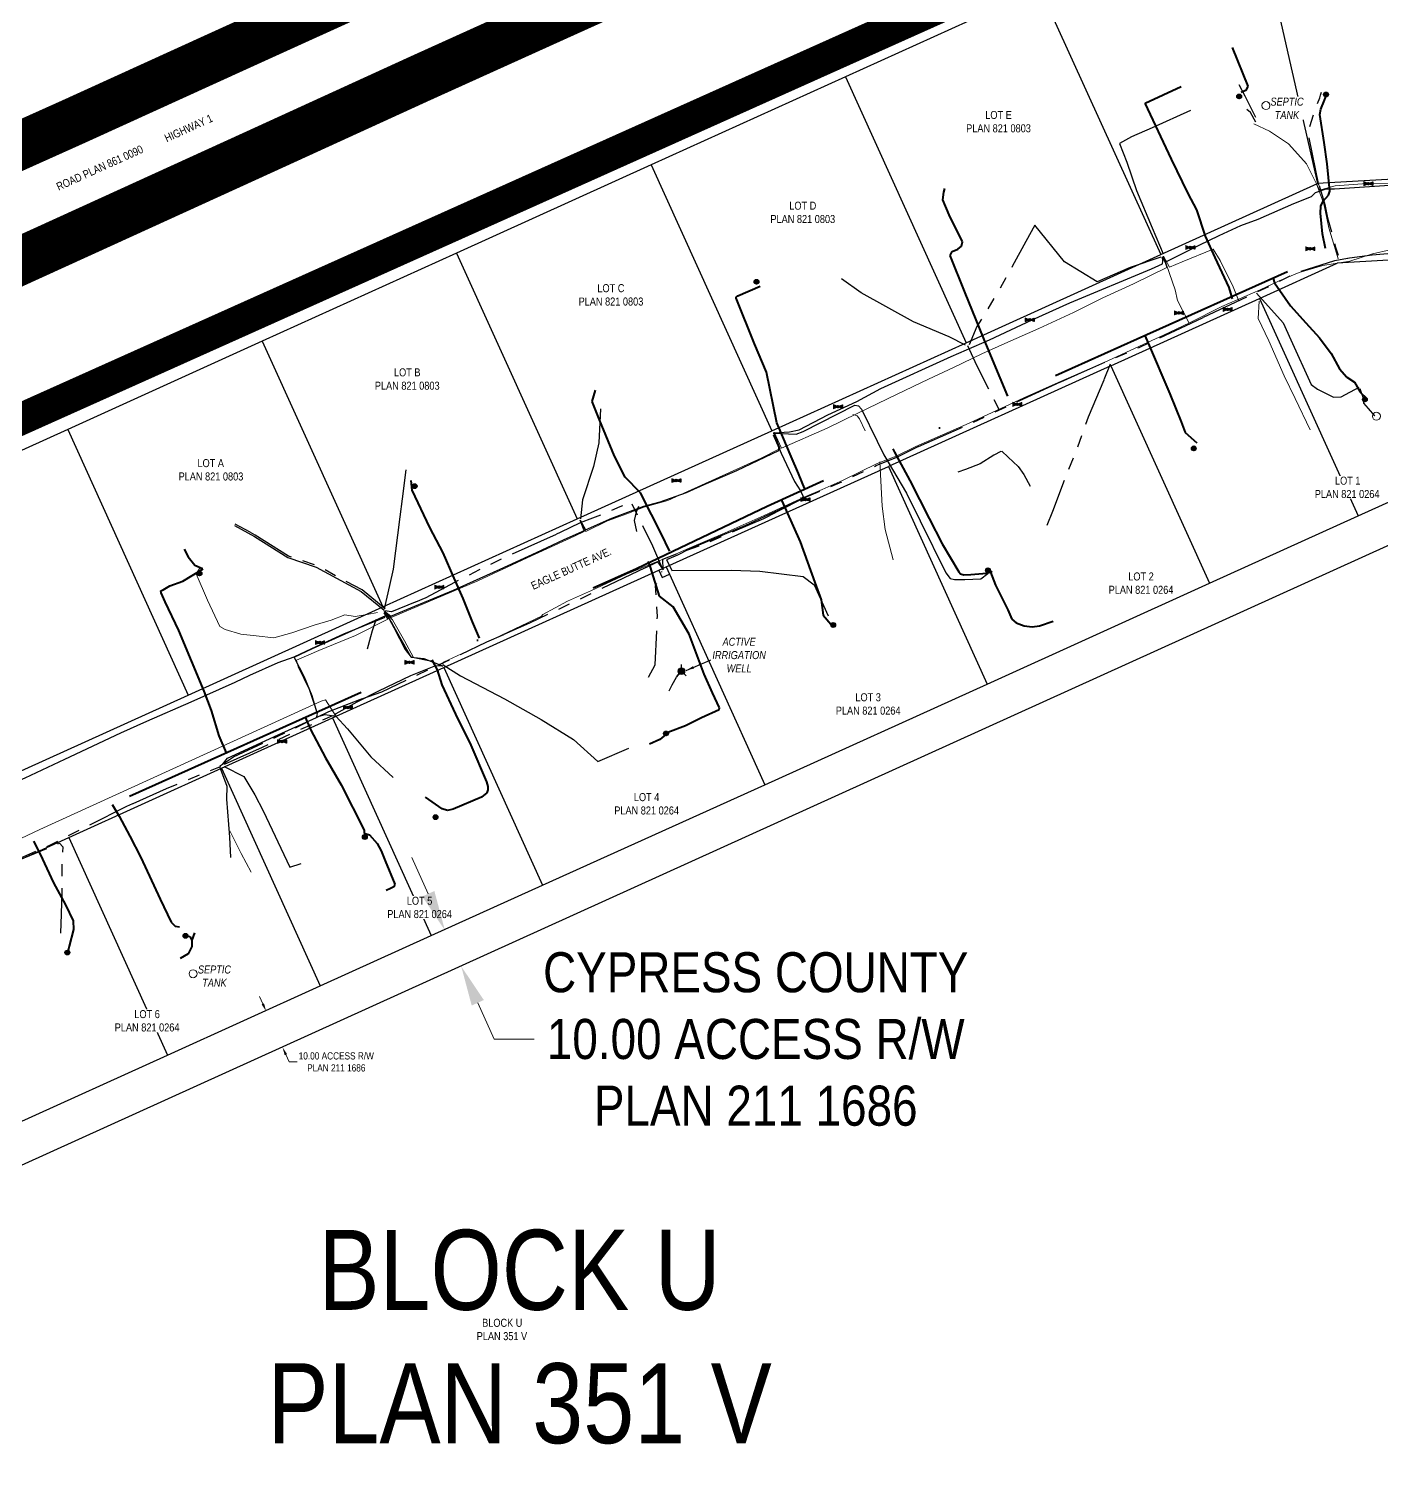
# Model space of a CAD drawing. Extents: x 312545 to 320442, y 5540407 to 5546054.
# Drawn here: x 316862 to 317199.9, y 5542170.4 to 5542530.6 of the extents above; entities that cross this region are included whole.
import ezdxf

# ---------------------------------------------------------------- set-up
doc = ezdxf.new("R2010")
doc.units = 0
doc.header["$LTSCALE"] = 5
doc.header["$PDSIZE"] = 0.5
doc.linetypes.add('DASHDOT', pattern=[25.4, 12.7, -6.35, 0, -6.35])
doc.linetypes.add('POWERLINE5', pattern=[7.8, 2.4, -0.6, 0.6, -0.6, 0.6, -0.6, 2.4])
doc.layers.get('Defpoints').update_dxf_attribs({"color": 9})
doc.layers.add('AS-FIBRE-OPTIC', color=7, linetype='foc-FIBREOP', lineweight=9, true_color=0xff9c38)
for name, color, linetype, lineweight in [('AS-GENERAL', 48, 'Continuous', 18), ('AS-RECON EXISTING', 151, 'DASHDOT', 40), ('F-RW-T', 190, 'Continuous', 9), ('F-WS-T-1000', 190, 'Continuous', 9), ('T-TEXT-1000', 48, 'Continuous', 18)]:
    doc.layers.add(name, color=color, linetype=linetype, lineweight=lineweight)
for name, color, linetype in [('AS-POWER-EXISTING', 72, 'POWERLINE5'), ('AS-ROADS', 254, 'Continuous'), ('AS-SYMBOL-1000', 7, 'Continuous'), ('AS-TELEPHONE', 224, 'foc-TEL'), ('C-SYMBOL', 7, 'Continuous'), ('F-RW', 190, 'Continuous'), ('L-ROAD-T-1000', 7, 'Continuous'), ('L-TITLEDB', 4, 'Continuous'), ('L-TITLEDB-T-1000', 4, 'Continuous'), ('T-WATER-T-1000', 170, 'Continuous')]:
    doc.layers.add(name, color=color, linetype=linetype)
doc.styles.add('1.8', font='ARIALN.TTF', dxfattribs={"height": 1.8})
doc.styles.add('175L', font='ARIALN.TTF', dxfattribs={"height": 10})
doc.styles.add('80CG', font='ARIALN.TTF', dxfattribs={"height": 10})
doc.styles.add('80L', font='ARIALN.TTF', dxfattribs={"height": 10})
doc.styles.add('foc-LtypeFont', font='ARIALN.TTF', dxfattribs={"height": 7.35})
doc.linetypes.add('foc-FIBREOP', pattern='A,10,-1,["FO",foc-LtypeFont,S=0.2,R=0,X=-0.5,Y=-0.75],-2.75', length=13.75)
doc.linetypes.add('foc-TEL', pattern='A,2,-1,["T",foc-LtypeFont,S=0.2,R=0,X=-0.425,Y=-0.75],-1.24,8', length=12.24)
doc.dimstyles.new('Compass 1 000', dxfattribs={"dimtxt": 1.8, "dimasz": 2, "dimexe": 0.2, "dimexo": 0.0625, "dimgap": 0.5, "dimtad": 0, "dimtih": 1, "dimtoh": 1, "dimzin": 0, "dimdsep": 46, "dimtxsty": '1.8', "dimcen": 0.1, "dimse1": 1, "dimse2": 1, "dimclrd": 256, "dimclrt": 256, "dimaunit": 1, "dimadec": 4, "dimazin": 0, "dimtfac": 0.06, "dimtofl": 0, "dimtmove": 0, "dimatfit": 0, "dimfxl": 0.2, "dimtolj": 1, "dimtzin": 0, "dimlwd": -1, "dimarcsym": 0})
doc.dimstyles.new('Compass 5 000', dxfattribs={"dimscale": 5, "dimtxt": 9, "dimasz": 2, "dimexe": 0.2, "dimexo": 0.0625, "dimgap": 0.5, "dimtad": 0, "dimtih": 1, "dimtoh": 1, "dimzin": 0, "dimdsep": 46, "dimtxsty": '80CG', "dimcen": 0.1, "dimse1": 1, "dimse2": 1, "dimclrd": 256, "dimclrt": 256, "dimaunit": 1, "dimadec": 4, "dimazin": 0, "dimtfac": 0.06, "dimtofl": 0, "dimtmove": 0, "dimatfit": 1, "dimfxl": 0.2, "dimtolj": 1, "dimtzin": 0, "dimlwd": -1, "dimarcsym": 0})

# ---------------------------------------------------------------- blocks, each defined once
blk = doc.blocks.new('*D430')
at = {"layer": 'Defpoints', "color": 0, "transparency": 16777216}
for p in [(316923.61, 5542286.2), (316925.38, 5542276.09), (316927.72, 5542277.15)]:
    blk.add_point(p, dxfattribs=at)
at = {"layer": 'F-WS-T-1000', "transparency": 16777216}
for p, q in [((316920.45, 5542286.96), (316919.62, 5542288.79)), ((316926.21, 5542274.27), (316927.04, 5542272.45)), ((316927.04, 5542272.45), (316929.04, 5542272.45))]:
    blk.add_line(p, q, dxfattribs=at)
for points in [[(316920.75, 5542287.1), (316920.15, 5542286.83), (316921.28, 5542285.14)], [(316926.51, 5542274.41), (316925.91, 5542274.13), (316925.38, 5542276.09)]]:
    blk.add_solid(points, dxfattribs=at)
at = {"layer": 'F-WS-T-1000', "transparency": 16777216, "insert": (316938.81, 5542272.45), "char_height": 1.8, "attachment_point": 5, "style": '1.8'}
blk.add_mtext('\\A1;10.00 ACCESS R/W\\PPLAN 211 1686', dxfattribs=at)
blk = doc.blocks.new('RISER')
h = blk.add_hatch(color=255)
h.dxf.hatch_style = 1
edge = h.paths.add_edge_path()
edge.add_arc((0, 0), 0.7, 0, 360)
blk.add_hatch(color=13).paths.add_polyline_path([(0.58, -0.15), (-0.58, -0.15, 0.774597)])
at = {"color": 13}
blk.add_line((-0.58, -0.15), (0.58, -0.15), dxfattribs=at)
blk.add_circle((0, 0), 0.6, dxfattribs=at)
blk = doc.blocks.new('VALVE')
h = blk.add_hatch(color=255)
h.dxf.hatch_style = 1
edge = h.paths.add_edge_path()
edge.add_line((-0.33, 0.24), (-1.2, 0.59))
edge.add_line((-1.2, 0.59), (-1.2, -0.59))
edge.add_line((-1.2, -0.59), (-0.33, -0.24))
edge.add_arc((0, 0), 0.411, 215.8775, 324.1225)
edge.add_line((0.33, -0.24), (1.2, -0.59))
edge.add_line((1.2, -0.59), (1.2, 0.59))
edge.add_line((1.2, 0.59), (0.33, 0.24))
edge.add_arc((0, 0), 0.411, 35.8775, 144.1225)
at = {"color": 48}
for p, q in [((-1.1, 0.44), (-1.1, -0.44)), ((-0.29, 0.12), (-1.1, 0.44)), ((0.29, 0.12), (1.1, 0.44)), ((1.1, 0.44), (1.1, -0.44)), ((-1.1, -0.44), (-0.29, -0.12)), ((1.1, -0.44), (0.29, -0.12))]:
    blk.add_line(p, q, dxfattribs=at)
for radius in [0.311, 0.11]:
    blk.add_circle((0, 0), radius, dxfattribs=at)
blk = doc.blocks.new('WAT')
h = blk.add_hatch(color=255)
h.dxf.hatch_style = 1
edge = h.paths.add_edge_path()
edge.add_arc((0, 0), 0.9, 0, 360)
at = {"color": 170}
for p, q in [((0, 0.82), (0, 1.63)), ((-0.58, -0.58), (-1.15, -1.15)), ((0.58, -0.58), (1.15, -1.15))]:
    blk.add_line(p, q, dxfattribs=at)
blk.add_circle((0, 0), 0.8, dxfattribs=at)
blk = doc.blocks.new('*D1705')
at = {"layer": 'Defpoints', "color": 0, "transparency": 16777216}
for p in [(317278.35, 5542134.93), (317278.77, 5542127.69), (317281.76, 5542127.86)]:
    blk.add_point(p, dxfattribs=at)
at = {"layer": 'F-RW-T', "transparency": 16777216}
for p, q in [((317268.37, 5542134.35), (317239.81, 5542132.69)), ((317291.32, 5542135.69), (317301.31, 5542136.27))]:
    blk.add_line(p, q, dxfattribs=at)
for points in [[(317268.27, 5542136.01), (317268.47, 5542132.69), (317278.35, 5542134.93)], [(317291.23, 5542137.35), (317291.42, 5542134.02), (317281.34, 5542135.1)]]:
    blk.add_solid(points, dxfattribs=at)
at = {"layer": 'F-RW-T', "transparency": 16777216, "insert": (317188.58, 5542132.69), "char_height": 10, "attachment_point": 5, "style": '80CG'}
blk.add_mtext('\\A1;3.00 ACCESS R/W\\PPLAN 001 1894', dxfattribs=at)
blk = doc.blocks.new('*D1828')
at = {"layer": 'Defpoints', "color": 0, "transparency": 16777216}
for p in [(316967.36, 5542306.01), (316970.03, 5542296.34), (316971.46, 5542296.98)]:
    blk.add_point(p, dxfattribs=at)
at = {"layer": 'F-RW-T', "transparency": 16777216}
for p, q in [((316961.8, 5542314.48), (316957.67, 5542323.58)), ((316974.16, 5542287.23), (316978.29, 5542278.12)), ((316978.29, 5542278.12), (316988.29, 5542278.12))]:
    blk.add_line(p, q, dxfattribs=at)
for points in [[(316963.32, 5542315.16), (316960.29, 5542313.79), (316965.94, 5542305.37)], [(316975.68, 5542287.92), (316972.64, 5542286.54), (316970.03, 5542296.34)]]:
    blk.add_solid(points, dxfattribs=at)
at = {"layer": 'F-RW-T', "transparency": 16777216, "insert": (317043.61, 5542278.12), "char_height": 10, "attachment_point": 5, "style": '80CG'}
blk.add_mtext('\\A1;CYPRESS COUNTY\\P10.00 ACCESS R/W\\PPLAN 211 1686', dxfattribs=at)

msp = doc.modelspace()

# ---------------------------------------------------------------- linework, layer by layer
at = {"layer": 'AS-FIBRE-OPTIC', "flags": 128}
for points in [[(317183.759, 5542491.871), (317181.249, 5542496.884), (317178.336, 5542500.11), (317176.703, 5542501.933), (317171.993, 5542505.022), (317168.081, 5542506.876)], [(317189.11, 5542473.143), (317188.497, 5542475.377), (317186.843, 5542480.93), (317185.574, 5542486.866), (317183.742, 5542491.927), (317184.441, 5542490.324), (317188.37, 5542491.42), (317195.201, 5542491.939), (317197.068, 5542492.02), (317209.222, 5542492.088), (317225.404, 5542493.021), (317228.924, 5542493.503), (317229.113, 5542494.103)], [(316965.511, 5542371.53), (316965.405, 5542372.111), (316965.722, 5542372.472), (316976.594, 5542377.424), (316990.074, 5542383.866), (316990.426, 5542384.235), (316996.613, 5542387.597), (317002.611, 5542390.277), (317011.315, 5542394.323), (317018.408, 5542397.299), (317022.236, 5542398.783), (317026.937, 5542400.839), (317035.994, 5542404.659), (317045.701, 5542409.026), (317055.716, 5542413.571), (317060.251, 5542415.54), (317065.447, 5542417.87), (317073.938, 5542422.004), (317078.661, 5542423.81), (317083.595, 5542426.242), (317096.961, 5542432.122), (317110.574, 5542438.423), (317118.408, 5542441.899), (317131.593, 5542447.644), (317139.512, 5542451.306), (317145.479, 5542454.055), (317151.958, 5542457.186), (317160.111, 5542461.275), (317169.659, 5542465.446), (317174.356, 5542467.664), (317179.358, 5542469.727), (317185.276, 5542471.454), (317192.059, 5542472.543), (317197.712, 5542474.384), (317202.101, 5542475.367), (317210.547, 5542475.362), (317221.538, 5542475.909), (317229.289, 5542476.216)], [(317048.253, 5542429.802), (317050.081, 5542425.82), (317061.499, 5542430.853), (317069.085, 5542434.61), (317078.925, 5542439.335), (317086.785, 5542443.048), (317092.987, 5542446.018), (317100.096, 5542449.381), (317105.871, 5542451.956), (317114.364, 5542455.759), (317123.046, 5542459.773), (317130.303, 5542463.4), (317138.007, 5542466.88), (317146.346, 5542471.003), (317145.392, 5542473.713)], [(317164.251, 5542462.827), (317162.913, 5542466.15), (317159.667, 5542472.746), (317157.896, 5542475.559), (317150.132, 5542472.368), (317146.954, 5542471.062), (317145.47, 5542473.824), (317148.402, 5542465.444), (317149.005, 5542462.778), (317151.916, 5542457.112)], [(317182.133, 5542430.426), (317178.37, 5542438.275), (317175.652, 5542443.942), (317171.817, 5542452.701), (317169.145, 5542458.261), (317169.379, 5542462.612)], [(317070.986, 5542430.164), (317069.498, 5542433.151), (317068.93, 5542433.949), (317067.908, 5542434.278)], [(316958.11, 5542373.538), (316955.879, 5542377.722), (316952.818, 5542382.927), (316950.882, 5542385.05), (316952.554, 5542383.5), (316974.204, 5542392.71), (316986.492, 5542398.397), (316998.307, 5542403.836), (317000.738, 5542404.986), (316999.653, 5542407.857), (317001.16, 5542404.993), (317006.547, 5542407.675), (317011.386, 5542409.468), (317015.672, 5542411.119), (317021.627, 5542412.769), (317026.585, 5542414.976), (317044.96, 5542423.356), (317049.726, 5542425.76), (317048.094, 5542429.754)], [(317077.916, 5542397.913), (317075.977, 5542405.529), (317075.174, 5542411.382), (317074.637, 5542422.431)], [(316904.816, 5542396.056), (316903.802, 5542394.406), (316906.596, 5542387.865), (316909.731, 5542381.29), (316911.033, 5542380.542), (316914.982, 5542379.337), (316918.797, 5542378.898), (316923.177, 5542378.408), (316927.7, 5542379.694), (316933.302, 5542381.584), (316937.53, 5542382.815), (316940.967, 5542384.178), (316943.566, 5542383.755), (316946.559, 5542384.24), (316949.127, 5542384.744)], [(316933.255, 5542361.816), (316932.038, 5542365.501), (316929.248, 5542371.202), (316928.904, 5542372.846), (316934.435, 5542375.279), (316943.647, 5542379.034), (316951.726, 5542383.137), (316950.697, 5542384.678)], [(316828.423, 5542313.348), (316864.696, 5542330.564), (316935.046, 5542362.624), (316936.093, 5542362.928), (316938.58, 5542359.039)], [(316917.555, 5542319.891), (316915.029, 5542324.517), (316912.248, 5542330.189)]]:
    msp.add_lwpolyline(points, dxfattribs=at)
at = {"layer": 'AS-GENERAL'}
msp.add_circle((317198.686, 5542433.834), 1, dxfattribs=at)
at = {"layer": 'AS-POWER-EXISTING', "flags": 128}
for points in [[(317164.29, 5542516.72), (317165.807, 5542513.931), (317168.454, 5542508.525)], [(317184.319, 5542491.607), (317181.615, 5542504.916), (317183.035, 5542509.369), (317184.52, 5542513.401), (317184.76, 5542514.063), (317185.527, 5542517.01)], [(317184.386, 5542491.456), (317185.788, 5542486.768), (317186.511, 5542483.382), (317188.48, 5542476.078), (317189.449, 5542473.122)], [(317113.314, 5542481.569), (317111.123, 5542477.49), (317107.698, 5542471.201), (317104.081, 5542464.741), (317098.882, 5542456.238), (317096.96, 5542451.703)], [(316909.91, 5542346.535), (316913.092, 5542348.706), (316924.346, 5542353.932), (316936.959, 5542359.999), (316944.724, 5542363.054), (316950.182, 5542364.934), (316957.677, 5542368.548), (316965.983, 5542372.451), (316976.445, 5542377.404), (316987.149, 5542382.175), (317019.041, 5542397.415), (317020.453, 5542395.439), (317020.371, 5542398.099), (317024.151, 5542399.518), (317030.31, 5542401.697), (317045.619, 5542408.277), (317055.886, 5542413.523), (317065.528, 5542417.633), (317073.706, 5542421.489), (317078.892, 5542423.625), (317083.722, 5542426.02), (317097.074, 5542431.93), (317110.491, 5542438.178), (317124.065, 5542444.361), (317139.414, 5542451.027), (317152.369, 5542457.101), (317166.71, 5542463.83), (317174.143, 5542467.376), (317179.397, 5542469.96), (317188.302, 5542472.707), (317192.004, 5542473.43), (317197.618, 5542474.172), (317207.821, 5542475.063), (317223.567, 5542475.215)], [(317096.517, 5542451.502), (317098.848, 5542446.435), (317104.345, 5542435.593)], [(317116.458, 5542406.608), (317117.824, 5542410.12), (317121.632, 5542420.049), (317123.877, 5542425.644), (317126.786, 5542433.683), (317132.273, 5542446.886)], [(317198.257, 5542433.962), (317198.292, 5542433.92), (317196.742, 5542435.715), (317195.561, 5542437.105), (317195.345, 5542438.53), (317194.603, 5542440.678)], [(317104.839, 5542425.009), (317103.069, 5542424.126), (317099.662, 5542421.885), (317096.022, 5542420.548), (317091.961, 5542418.978)], [(317105.113, 5542425.036), (317105.121, 5542425.057), (317106.658, 5542423.583), (317109.202, 5542421.284), (317110.601, 5542419.244), (317112.173, 5542416.312)], [(317020.376, 5542395.503), (317017.897, 5542401.363), (317012.469, 5542412.395), (317009.671, 5542411.169), (317002.84, 5542408.312), (316999.78, 5542407.154), (316994.705, 5542404.74), (316981.793, 5542398.95), (316974.506, 5542395.436), (316968.381, 5542392.299), (316961.15, 5542388.433), (316952.586, 5542384.905), (316950.943, 5542385.149)], [(316951.049, 5542385.656), (316945.257, 5542390.393), (316933.964, 5542396.508), (316926.906, 5542398.865), (316918.573, 5542404.111), (316913.555, 5542406.861)], [(317016.842, 5542368.648), (317018.474, 5542371.666), (317019.036, 5542383.751), (317018.56, 5542391.403), (317020.188, 5542395.036)], [(317021.944, 5542365.165), (317022.693, 5542366.689), (317023.83, 5542368.617), (317024.896, 5542369.88)], [(316910.84, 5542346.887), (316920.41, 5542351.137), (316928.571, 5542355.014), (316937.969, 5542359.051), (316938.843, 5542358.795)], [(316816.848, 5542304.959), (316821.872, 5542307.046), (316827.358, 5542310.022), (316831.855, 5542311.969), (316834.176, 5542313.017), (316843.354, 5542316.647), (316849.029, 5542318.939), (316859.234, 5542323.109), (316867.265, 5542326.654), (316874.092, 5542330.136), (316886.464, 5542336.361), (316896.413, 5542340.777), (316906.151, 5542344.827), (316909.893, 5542346.318), (316909.856, 5542347.679)], [(316819.586, 5542305.586), (316827.405, 5542309.725), (316843.428, 5542316.529), (316849.411, 5542318.974), (316859.414, 5542322.842), (316869.65, 5542327.113), (316870.51, 5542326.233), (316870.252, 5542321.678), (316870.193, 5542315.167), (316870.073, 5542309.367), (316869.879, 5542304.668)]]:
    msp.add_lwpolyline(points, dxfattribs=at)
at = {"layer": 'AS-RECON EXISTING', "color": 240, "flags": 128}
for points in [[(317164.933, 5542514.784), (317166.253, 5542515.37), (317166.69, 5542516.318), (317162.764, 5542525.984)], [(316900.777, 5542400.636), (316901.812, 5542398.705), (316903.482, 5542396.621), (316905.408, 5542395.787)], [(317021.126, 5542354.242), (317019.663, 5542353.019), (317017.085, 5542351.833)], [(316946.056, 5542329.511), (316947.077, 5542329.167), (316948.987, 5542327.026), (316950.022, 5542325.231), (316951.008, 5542322.729), (316953.463, 5542316.87), (316953.146, 5542316.172), (316952.376, 5542315.764), (316951.265, 5542315.322)], [(316903.344, 5542304.73), (316902.711, 5542302.882), (316902.693, 5542301.275), (316901.771, 5542299.474), (316899.826, 5542298.291)], [(316901.165, 5542303.971), (316902.202, 5542303.76), (316902.724, 5542302.91)]]:
    msp.add_lwpolyline(points, dxfattribs=at)
at = {"layer": 'AS-RECON EXISTING', "flags": 128}
for points in [[(317162.74, 5542463.166), (317161.869, 5542466.004), (317158.417, 5542473.464), (317156.01, 5542478.825), (317153.828, 5542485.375), (317151.699, 5542489.519), (317147.489, 5542498.08), (317140.956, 5542512.099), (317154.708, 5542518.386), (317158.906, 5542520.069), (317160.609, 5542520.596), (317161.233, 5542520.241), (317166.065, 5542516.776)], [(317185.937, 5542475.741), (317185.203, 5542479.39), (317184.701, 5542484.555), (317184.812, 5542486.35), (317185.405, 5542487.539), (317186.715, 5542489.09), (317187.055, 5542490.099), (317186.407, 5542496.937), (317185.67, 5542502.243), (317184.531, 5542509.192), (317184.789, 5542510.521), (317185.701, 5542512.779), (317186.462, 5542514.771)], [(317106.563, 5542438.819), (317102.764, 5542448.021), (317100.542, 5542453.445), (317095.899, 5542464.679), (317092.153, 5542473.987), (317092.65, 5542474.951), (317094.103, 5542475.536), (317095.031, 5542476.357), (317095.233, 5542477.405), (317091.934, 5542484.139), (317090.374, 5542487.866), (317090.619, 5542489.799), (317090.882, 5542490.745)], [(317055.997, 5542415.412), (317054.307, 5542419.502), (317052.502, 5542423.736), (317049.486, 5542430.85), (317048.869, 5542432.2), (317046.277, 5542444.811), (317043.272, 5542451.926), (317038.718, 5542463.357), (317038.72, 5542463.542), (317039.111, 5542463.891), (317044.737, 5542466.3)], [(317172.868, 5542468.214), (317173.261, 5542467.197), (317177.219, 5542461.386), (317181.065, 5542457.145), (317184.44, 5542453.425), (317187.417, 5542449.496), (317189.485, 5542445.653), (317191.301, 5542443.597), (317193.206, 5542442.321), (317194.599, 5542439.838), (317196.207, 5542438.346)], [(317140.837, 5542453.992), (317141.695, 5542452.051), (317147.11, 5542439.385), (317149.946, 5542432.401), (317150.893, 5542429.794), (317153.819, 5542427.159)], [(317022.126, 5542400.128), (317021.767, 5542400.826), (317020.326, 5542403.875), (317014.829, 5542414.689), (317010.995, 5542418.62), (317008.345, 5542423.836), (317008.36, 5542423.844), (317004.575, 5542432.909), (317002.714, 5542437.53), (317003.547, 5542440.31)], [(317077.856, 5542425.706), (317078.308, 5542424.831), (317082.085, 5542417.77), (317086.923, 5542408.227), (317090.207, 5542401.892), (317094.357, 5542394.918), (317094.752, 5542394.424), (317095.597, 5542394.214), (317097.326, 5542394.276), (317100.314, 5542394.499), (317101.428, 5542394.595), (317102.66, 5542395.064)], [(316974.614, 5542378.337), (316972.864, 5542382.471), (316970.516, 5542388.284), (316968.287, 5542393.345), (316965.502, 5542399.645), (316962.171, 5542406.053), (316957.744, 5542415.359), (316957.535, 5542417.757)], [(317050.064, 5542412.805), (317051.251, 5542410.223), (317054.673, 5542402.459), (317058.392, 5542392.244), (317059.941, 5542387.952), (317060.43, 5542384.064), (317062.404, 5542381.827)], [(317021.623, 5542354.881), (317026.039, 5542356.542), (317030.052, 5542358.501), (317034.441, 5542360.55), (317034.554, 5542360.926), (317032.837, 5542364.665), (317030.749, 5542369.328), (317026.985, 5542379.336), (317022.95, 5542386.175), (317019.538, 5542388.859), (317017.335, 5542396.116), (317016.749, 5542397.49)], [(316911.371, 5542349.667), (316911.405, 5542349.684), (316909.583, 5542353.955), (316907.599, 5542360.292), (316905.785, 5542365.142), (316899.432, 5542380.285), (316896.015, 5542387.469), (316895.051, 5542389.7), (316894.991, 5542390.201), (316895.535, 5542390.467), (316897.253, 5542391.413), (316900.449, 5542392.626), (316905.551, 5542395.676)], [(317102.299, 5542394.843), (317103.521, 5542391.601), (317106.586, 5542385.434), (317107.636, 5542383.082), (317108.709, 5542382.164), (317110.655, 5542381.468), (317112.642, 5542381.22), (317114.499, 5542381.427), (317117.892, 5542382.621)], [(316962.652, 5542372.972), (316964.006, 5542370.482), (316965.186, 5542366.714), (316968.587, 5542359.398), (316972.436, 5542351.578), (316976.353, 5542342.489), (316976.68, 5542341.243), (316976.705, 5542340.466), (316976.433, 5542339.716), (316975.094, 5542338.63), (316968.015, 5542335.592), (316966.561, 5542335.319), (316965.286, 5542335.675), (316961.127, 5542338.631)], [(316931.057, 5542358.641), (316932.376, 5542355.562), (316936.143, 5542348.444), (316940.034, 5542341.692), (316945.762, 5542330.374), (316945.848, 5542328.821)], [(316882.838, 5542336.826), (316884.529, 5542333.831), (316887.226, 5542328.869), (316889.986, 5542323.516), (316894.809, 5542313.136), (316897.54, 5542307.364), (316898.576, 5542306.414), (316899.653, 5542306.245)], [(316863.174, 5542327.619), (316864.811, 5542324.389), (316868.188, 5542317.208), (316871.126, 5542311.712), (316873.047, 5542307.744), (316873.114, 5542305.512), (316872.038, 5542301.373), (316871.794, 5542300.328)]]:
    msp.add_lwpolyline(points, dxfattribs=at)
at = {"layer": 'AS-ROADS', "flags": 128}
for points, const_width in [([(317311.32, 5542705.787), (317141.27, 5542629.434), (317104.732, 5542612.907), (317068.219, 5542596.117), (317030.288, 5542578.884), (316990.763, 5542560.931), (316952.448, 5542543.522), (316912.918, 5542525.556), (316873.591, 5542507.638), (316835.968, 5542490.734), (316797.849, 5542473.478), (316759.762, 5542456.164), (316720.971, 5542438.613), (316682.178, 5542421.204), (316645.402, 5542404.508), (316608.486, 5542387.875), (316572.458, 5542371.523)], 12), ([(316576.429, 5542344.137), (316614.203, 5542361.169), (316652.164, 5542378.182), (316689.369, 5542395.245), (316726.798, 5542412.153), (316765.101, 5542429.578), (316804.344, 5542447.396), (316843.587, 5542465.202), (316882.327, 5542482.866), (316921.305, 5542500.654), (316959.728, 5542518.232), (316997.38, 5542535.268), (317034.265, 5542551.886), (317073.091, 5542569.501), (317110.507, 5542586.476), (317147.669, 5542603.483), (317322.04, 5542681.911)], 12), ([(317337.576, 5542647.311), (316148.771, 5542114.093), (316087.4, 5542085.82), (316039.761, 5542064.832), (315995.766, 5542046.694), (315959.192, 5542034.446), (315930.943, 5542025.67), (315898.665, 5542017.314), (315866.191, 5542009.541), (315812.615, 5542000.768), (315788.9, 5541997.396)], 8)]:
    msp.add_lwpolyline(points, dxfattribs=dict(at, const_width=const_width))
at = {"layer": 'AS-TELEPHONE', "flags": 128}
for points in [[(316950.891, 5542385.111), (316952.432, 5542383.813), (316958.417, 5542386.323), (316968.085, 5542390.384), (316979.769, 5542395.605), (316988.794, 5542399.759), (316995.585, 5542402.922), (317000.998, 5542405.321), (316999.714, 5542407.873), (317001.074, 5542405.439), (317007.67, 5542408.34), (317015.616, 5542411.336), (317019.721, 5542412.389), (317026.292, 5542414.798), (317030.756, 5542416.758), (317038.878, 5542420.291), (317049.416, 5542425.228), (317049.358, 5542426.034), (317048.128, 5542429.689), (317052.032, 5542429.881), (317054.452, 5542430.426), (317061.646, 5542434.153), (317068.836, 5542437.507), (317074.873, 5542440.75), (317092.44, 5542448.731), (317102.01, 5542452.897), (317112.704, 5542457.945), (317122.075, 5542462.143), (317142.519, 5542470.62), (317145.273, 5542471.882), (317145.337, 5542472.544), (317145.277, 5542473.653), (317145.825, 5542472.379), (317146.372, 5542472.571), (317154.405, 5542476.544), (317159.417, 5542479.005), (317164.831, 5542481.508), (317169.111, 5542483.073), (317178.094, 5542486.985), (317182.448, 5542488.759), (317183.507, 5542489.7), (317186.16, 5542490.658), (317188.255, 5542490.628), (317204.422, 5542491.761), (317226.29, 5542493.318), (317229.115, 5542494.138), (317255.203, 5542500.909), (317287.3, 5542531.388)], [(317152.273, 5542510.213), (317142.637, 5542505.913), (317137.486, 5542503.627), (317134.468, 5542501.983), (317136.357, 5542497.342), (317138.79, 5542490.196), (317142.644, 5542480.919), (317145.442, 5542474.439)], [(317168.532, 5542507.335), (317167.221, 5542509.707), (317166.349, 5542510.477)], [(317144.819, 5542473.61), (317137.188, 5542471), (317128.906, 5542467.405), (317120.774, 5542472.442), (317113.361, 5542481.555)], [(317096.045, 5542451.592), (317091.932, 5542453.634), (317083.055, 5542457.425), (317069.961, 5542464.68), (317065.072, 5542468.175)], [(317168.735, 5542464.534), (317175.387, 5542457.191), (317177.31, 5542452.892), (317182.389, 5542441.709), (317183.991, 5542440.568), (317187.941, 5542438.584), (317189.863, 5542438.632), (317194.347, 5542441.07)], [(317004.838, 5542435.708), (317004.448, 5542427.134), (317003.061, 5542421.279), (317000.356, 5542412.942), (316999.794, 5542408.141)], [(317047.951, 5542429.612), (317053.748, 5542429.304), (317055.472, 5542430.031), (317068.395, 5542436.62), (317069.294, 5542436.457), (317070.074, 5542435.613), (317073.96, 5542427.59), (317075.607, 5542424.138), (317081.292, 5542414.633), (317084.695, 5542407.688), (317091.081, 5542394.665), (317092.195, 5542393.286), (317093.277, 5542393.009), (317095.859, 5542392.992), (317099.876, 5542393.144), (317101.618, 5542394.475), (317101.812, 5542395.546)], [(317047.999, 5542429.194), (317049.943, 5542424.592), (317053.259, 5542417.501), (317054.808, 5542415.152), (317055.484, 5542413.745), (317055.09, 5542413.135), (317049.331, 5542410.38), (317041.046, 5542406.53), (317035.715, 5542404.283), (317026.809, 5542400.505), (317024.033, 5542399.071), (317021.288, 5542397.945), (317022.676, 5542395.313)], [(316956.18, 5542420.385), (316955.269, 5542413.187), (316954.668, 5542408.71), (316953.047, 5542395.589), (316952.098, 5542391.477), (316950.803, 5542385.658)], [(317013.909, 5542405.024), (317013.349, 5542407.795), (317013.782, 5542409.911), (317014.378, 5542411.366)], [(316913.363, 5542406.51), (316918.37, 5542403.766), (316926.734, 5542398.501), (316933.804, 5542396.139), (316945.033, 5542390.059), (316950.796, 5542385.347)], [(317022.672, 5542395.293), (317037.551, 5542395.384), (317044.667, 5542395.136), (317055.459, 5542393.8), (317058.232, 5542391.645), (317061.672, 5542383.912)], [(316812.341, 5542321.456), (316813.734, 5542322.04), (316822.491, 5542325.983), (316829.949, 5542329.466), (316841.078, 5542334.411), (316852.935, 5542339.842), (316861.106, 5542343.414), (316870.962, 5542348.118), (316885.013, 5542354.734), (316891.437, 5542357.629), (316902.542, 5542362.433), (316913.55, 5542367.373), (316917.24, 5542369.116), (316924.314, 5542372.24), (316928.313, 5542373.708), (316932.715, 5542375.787), (316940.726, 5542379.398), (316950.997, 5542383.638)], [(316910.338, 5542346.753), (316911.659, 5542348.359), (316924.276, 5542354.187), (316933.855, 5542358.495), (316934.095, 5542359.384), (316932.742, 5542363.956), (316930.902, 5542368.576), (316928.29, 5542373.576), (316932.843, 5542375.75), (316941.008, 5542379.455), (316951.179, 5542384.056), (316950.836, 5542384.993), (316952.741, 5542381.963), (316957.402, 5542373.663), (316962.383, 5542372.659), (316965.359, 5542371.399)], [(316948.674, 5542382.931), (316947.804, 5542380.188), (316947.373, 5542378.724), (316946.503, 5542375.599)], [(316951.485, 5542384.072), (316953.197, 5542380.987), (316956.034, 5542375.552), (316957.495, 5542373.642), (316960.651, 5542373.29), (316965.374, 5542371.448)], [(316965.341, 5542371.35), (316963.601, 5542371.47), (316957.39, 5542368.934), (316949.378, 5542365.121), (316943.922, 5542362.331), (316938.69, 5542359.465), (316938.552, 5542359.401), (316938.608, 5542359.128)], [(316965.538, 5542371.669), (316969.846, 5542368.925), (316980.874, 5542363.198), (316989.977, 5542358.064), (316998.065, 5542352.997), (317004.119, 5542347.516), (317011.944, 5542350.868)], [(316934.303, 5542358.76), (316936.004, 5542359.279), (316938.678, 5542358.877)], [(316938.693, 5542358.868), (316941.643, 5542355.731), (316947.479, 5542348.692), (316952.992, 5542343.526)], [(316909.606, 5542346.252), (316911.424, 5542341.334), (316911.348, 5542338.113), (316911.862, 5542331.769)], [(316910.779, 5542346.262), (316915.702, 5542343.769), (316918.416, 5542339.225), (316920.536, 5542335.227), (316927.169, 5542321.11), (316930.032, 5542322.068)], [(316911.878, 5542331.794), (316912.158, 5542328.64), (316912.386, 5542323.575)]]:
    msp.add_lwpolyline(points, dxfattribs=at)
at = {"layer": 'F-RW', "flags": 128}
for points in [[(316714.095, 5542180.43), (317231.842, 5542415.253)], [(317019.4, 5542395.322), (317020.225, 5542393.498)], [(317020.225, 5542393.498), (317022.047, 5542394.323)]]:
    msp.add_lwpolyline(points, dxfattribs=at)
at = {"layer": 'L-TITLEDB', "flags": 128}
for points in [[(317168.147, 5542561.601), (317184.011, 5542491.959)], [(317114.631, 5542540.712), (317066.052, 5542518.674)], [(317114.631, 5542540.712), (317066.052, 5542518.674)], [(317114.631, 5542540.712), (317144.825, 5542474.217)], [(317066.052, 5542518.674), (317017.469, 5542496.642)], [(317066.052, 5542518.674), (317017.469, 5542496.642)], [(317066.052, 5542518.674), (317096.224, 5542452.192)], [(317017.469, 5542496.642), (316968.872, 5542474.602)], [(317017.469, 5542496.642), (316968.872, 5542474.602)], [(317017.469, 5542496.642), (317047.617, 5542430.18)], [(317227.644, 5542494.486), (317184.011, 5542491.959)], [(317227.644, 5542494.486), (317184.011, 5542491.959)], [(317144.825, 5542474.217), (317184.011, 5542491.959)], [(317144.825, 5542474.217), (317184.011, 5542491.959)], [(316968.872, 5542474.602), (316920.284, 5542452.562)], [(316968.872, 5542474.602), (316920.284, 5542452.562)], [(316968.872, 5542474.602), (316999.005, 5542408.175)], [(317096.224, 5542452.192), (317144.825, 5542474.217)], [(317096.224, 5542452.192), (317144.825, 5542474.217)], [(317228.805, 5542474.408), (317188.912, 5542472.096)], [(317169.457, 5542463.283), (317188.912, 5542472.096)], [(317132.322, 5542446.452), (317169.457, 5542463.283)], [(316920.284, 5542452.562), (316871.702, 5542430.523)], [(316920.284, 5542452.562), (316871.702, 5542430.523)], [(316920.284, 5542452.562), (316950.396, 5542386.16)], [(317047.617, 5542430.18), (317096.224, 5542452.192)], [(317047.617, 5542430.18), (317096.224, 5542452.192)], [(317132.322, 5542446.452), (317076.773, 5542421.286)], [(317132.322, 5542446.452), (317156.979, 5542392.065)], [(316871.702, 5542430.523), (316795.382, 5542395.902)], [(316871.702, 5542430.523), (316795.382, 5542395.902)], [(316871.702, 5542430.523), (316901.789, 5542364.148)], [(316871.702, 5542430.523), (316901.789, 5542364.148)], [(316999.005, 5542408.175), (317047.617, 5542430.18)], [(316999.005, 5542408.175), (317047.617, 5542430.18)], [(317194.117, 5542408.891), (317231.236, 5542425.708)], [(317194.117, 5542408.891), (317231.236, 5542425.708)], [(317021.222, 5542396.147), (317076.773, 5542421.286)], [(317076.773, 5542421.286), (317101.429, 5542366.891)], [(316950.396, 5542386.16), (316999.005, 5542408.175)], [(316950.396, 5542386.16), (316999.005, 5542408.175)], [(317156.979, 5542392.065), (317194.117, 5542408.891)], [(317156.979, 5542392.065), (317194.117, 5542408.891)], [(316965.671, 5542370.99), (317019.4, 5542395.322)], [(317019.4, 5542395.322), (317021.222, 5542396.147)], [(317021.222, 5542396.147), (317022.047, 5542394.323)], [(317022.047, 5542394.323), (317045.882, 5542341.739)], [(317101.429, 5542366.891), (317156.979, 5542392.065)], [(317101.429, 5542366.891), (317156.979, 5542392.065)], [(316901.789, 5542364.148), (316950.396, 5542386.16)], [(316901.789, 5542364.148), (316950.396, 5542386.16)], [(316937.892, 5542358.411), (316965.671, 5542370.99)], [(316965.671, 5542370.99), (316990.328, 5542316.592)], [(317045.882, 5542341.739), (317101.429, 5542366.891)], [(317045.882, 5542341.739), (317101.429, 5542366.891)], [(316825.448, 5542329.574), (316901.789, 5542364.148)], [(316910.125, 5542345.838), (316937.892, 5542358.411)], [(316871.94, 5542328.545), (316910.125, 5542345.838)], [(316910.125, 5542345.838), (316934.785, 5542291.436)], [(316990.328, 5542316.592), (317045.882, 5542341.739)], [(316990.328, 5542316.592), (317045.882, 5542341.739)], [(316833.754, 5542311.251), (316871.94, 5542328.545)], [(316962.55, 5542304.011), (316990.328, 5542316.592)], [(316962.55, 5542304.011), (316990.328, 5542316.592)], [(316934.785, 5542291.436), (316962.55, 5542304.011)], [(316934.785, 5542291.436), (316962.55, 5542304.011)], [(316896.597, 5542274.144), (316934.785, 5542291.436)], [(316896.597, 5542274.144), (316934.785, 5542291.436)], [(316858.409, 5542256.852), (316896.597, 5542274.144)], [(316858.409, 5542256.852), (316896.597, 5542274.144)]]:
    msp.add_lwpolyline(points, dxfattribs=at)
at = {"layer": 'L-TITLEDB', "linetype": 'Continuous', "flags": 128}
for points in [[(317169.457, 5542463.283), (317194.117, 5542408.891)], [(316937.892, 5542358.411), (316962.55, 5542304.011)], [(316871.94, 5542328.545), (316896.597, 5542274.144)]]:
    msp.add_lwpolyline(points, dxfattribs=at)

# ---------------------------------------------------------------- block references
at = {"xscale": 0.9996840038851079, "yscale": 0.9996840038851079, "zscale": 0.9996840038851079}
msp.add_blockref('WAT', (317025.045, 5542370.116), dxfattribs=at)
at = {"layer": 'AS-SYMBOL-1000', "xscale": 0.9996840038851079, "yscale": 0.9996840038851079, "zscale": 0.9996840038851079}
for name, p in [('RISER', (317164.411, 5542513.74)), ('RISER', (317186.095, 5542514.22)), ('VALVE', (317196.661, 5542491.927)), ('VALVE', (317152.185, 5542475.992)), ('VALVE', (317182.146, 5542475.672)), ('RISER', (317043.799, 5542467.426)), ('VALVE', (317112.058, 5542457.908)), ('VALVE', (317149.336, 5542459.647)), ('VALVE', (317161.492, 5542460.527)), ('VALVE', (317108.919, 5542436.815)), ('RISER', (317195.817, 5542438.022, 737.482)), ('RISER', (317153.057, 5542425.781)), ('RISER', (316958.381, 5542416.342)), ('RISER', (316904.623, 5542394.538)), ('RISER', (317101.619, 5542395.31)), ('RISER', (317062.973, 5542381.644)), ('VALVE', (316957.067, 5542372.335)), ('RISER', (317021.192, 5542354.551)), ('RISER', (316963.615, 5542333.617)), ('RISER', (316945.939, 5542328.665, 739.326)), ('RISER', (316901.14, 5542303.968)), ('RISER', (316871.61, 5542299.775))]:
    msp.add_blockref(name, p, dxfattribs=at)
at = {"layer": 'AS-SYMBOL-1000'}
for p in [(317064.153, 5542436.205), (317023.766, 5542417.751), (317056.006, 5542413.002), (316964.505, 5542391.109), (316934.674, 5542377.263), (316941.682, 5542361.028), (316925.237, 5542352.541)]:
    msp.add_blockref('VALVE', p, dxfattribs=at)

# ---------------------------------------------------------------- texts
at = {"layer": 'C-SYMBOL', "color": 3, "insert": (316984.6, 5542230.489), "char_height": 19.9952, "width": 301.67316, "attachment_point": 2, "rotation": 0.00383, "style": '175L'}
msp.add_mtext('BLOCK U\\PPLAN 351 V', dxfattribs=at)
at = {"layer": 'L-ROAD-T-1000', "insert": (316985.911, 5542391.624), "char_height": 1.99937, "attachment_point": 1, "rotation": 24.38517, "style": '80L'}
msp.add_mtext_dynamic_manual_height_columns('\\pi1.4332;EAGLE BUTTE AVE.', width=24.12703, gutter_width=10, heights=[0], dxfattribs=at)
at = {"layer": 'L-TITLEDB-T-1000', "char_height": 1.99988, "attachment_point": 1, "style": '80L'}
for s, insert in [('\\pi4.8744;LOT E\\P\\pi0.096426;PLAN 821 0803', (317096.087, 5542510.112)), ('\\pi4.8131;LOT D\\P\\pi0.096426;PLAN 821 0803', (317047.182, 5542487.436)), ('\\pi4.7974;LOT C\\P\\pi0.096426;PLAN 821 0803', (316999.248, 5542466.824)), ('\\pi4.8731;LOT B\\P\\pi0.096426;PLAN 821 0803', (316948.35, 5542445.782)), ('\\pi4.8103;LOT A\\P\\pi0.096426;PLAN 821 0803', (316899.307, 5542423.106))]:
    msp.add_mtext_dynamic_manual_height_columns(s, width=16.08412, gutter_width=10, heights=[0], dxfattribs=dict(at, insert=insert))
at = {"layer": 'L-TITLEDB-T-1000', "insert": (316973.799, 5542208.259), "char_height": 1.99888, "attachment_point": 1, "rotation": 0.00383, "style": '175L'}
msp.add_mtext_dynamic_manual_height_columns('\\pi1.4553;BLOCK U\\P\\pi0.09794;PLAN 351 V', width=12.60505, gutter_width=100, heights=[0], dxfattribs=at)
at = {"layer": 'T-WATER-T-1000', "color": 170, "insert": (317039.46, 5542374.127), "char_height": 1.99937, "attachment_point": 5, "style": '80L'}
msp.add_mtext_dynamic_manual_height_columns('{\\fArial Narrow|b0|i1|c0|p34;ACTIVE\\PIRRIGATION\\PWELL}', width=13.45793, gutter_width=47.5, heights=[0], dxfattribs=at)

# ---------------------------------------------------------------- dimensions: what is measured, and where the dimension line sits
at = {"layer": 'F-RW-T'}
dim = msp.add_linear_dim(base=(317278.353, 5542134.93), p1=(317281.762, 5542127.864), p2=(317278.774, 5542127.69), angle=183.33114, text='3.00 ACCESS R/W\\PPLAN 001 1894', dimstyle='Compass 5 000', dxfattribs=at)
dim.commit()
dim.dimension.update_dxf_attribs({"geometry": '*D1705', "text_midpoint": (317188.579, 5542132.687), "dimtype": 161})
at = {"layer": 'F-WS-T-1000', "color": 2}
dim = msp.add_aligned_dim(p1=(316923.612, 5542286.202), p2=(316927.718, 5542277.148), distance=-2.563, text='10.00 ACCESS R/W\\PPLAN 211 1686', dimstyle='Compass 1 000', dxfattribs=at)
dim.commit()
dim.dimension.update_dxf_attribs({"geometry": '*D430', "text_midpoint": (316938.812, 5542272.446)})

# ---------------------------------------------------------------- leaders
at = {"layer": 'T-WATER-T-1000', "color": 170, "path_type": 1}
msp.add_leader([(317026.245, 5542370.283), (317032.408, 5542372.956)], dimstyle='Compass 1 000', override={"dimgap": 0.5, "dimtad": 0, "dimclrd": 170}, dxfattribs=at)

# ---------------------------------------------------------------- next in the draw order: texts
at = {"layer": 'L-ROAD-T-1000', "insert": (316895.637, 5542504.082), "char_height": 1.9989, "attachment_point": 1, "rotation": 24.38715, "style": '175L', "bg_fill": 3, "box_fill_scale": 1.1, "bg_fill_color": 256, "bg_fill_transparency": 0}
msp.add_mtext_dynamic_manual_height_columns('HIGHWAY 1', width=12.44552, gutter_width=100, heights=[0], dxfattribs=at)
at = {"layer": 'L-TITLEDB-T-1000', "insert": (316868.624, 5542491.982), "char_height": 1.99888, "attachment_point": 1, "rotation": 24.38715, "style": '175L', "bg_fill": 3, "box_fill_scale": 1.1, "bg_fill_color": 256, "bg_fill_transparency": 0}
msp.add_mtext_dynamic_manual_height_columns('ROAD PLAN 861 0090', width=23.32621, gutter_width=100, heights=[0], dxfattribs=at)
at = {"layer": 'L-TITLEDB-T-1000', "char_height": 1.99988, "attachment_point": 1, "style": '80L', "bg_fill": 3, "box_fill_scale": 1.1, "bg_fill_color": 256, "bg_fill_transparency": 0}
for s, insert in [('\\pi5.1521;LOT 1\\P\\pi0.098472;PLAN 821 0264', (317183.191, 5542418.717)), ('\\pi5.0006;LOT 2\\P\\pi0.098472;PLAN 821 0264', (317131.693, 5542394.781)), ('\\pi4.9945;LOT 3\\P\\pi0.098472;PLAN 821 0264', (317063.516, 5542364.583)), ('\\pi4.9965;LOT 4\\P\\pi0.098472;PLAN 821 0264', (317008.165, 5542339.63)), ('\\pi4.9877;LOT 5\\P\\pi0.098472;PLAN 821 0264', (316951.44, 5542313.737)), ('\\pi4.9945;LOT 6\\P\\pi0.098472;PLAN 821 0264', (316883.353, 5542285.406))]:
    msp.add_mtext_dynamic_manual_height_columns(s, width=16.08412, gutter_width=10, heights=[0], dxfattribs=dict(at, insert=insert))
at = {"layer": 'T-TEXT-1000', "char_height": 2, "attachment_point": 1, "style": '175L', "bg_fill": 3, "box_fill_scale": 1.1, "bg_fill_color": 256, "bg_fill_transparency": 0}
for insert in [(317172.129, 5542513.444), (316904.144, 5542296.553)]:
    msp.add_mtext_dynamic_manual_height_columns('\\pi0.091173;{\\fArial Narrow|b0|i1|c0|p34;SEPTIC\\P\\pi1.1594;TANK}', width=8.31332, gutter_width=50, heights=[0], dxfattribs=dict(at, insert=insert))

# ---------------------------------------------------------------- next in the draw order: linework, layer by layer
at = {"layer": 'AS-GENERAL'}
for centre in [(317171.096, 5542511.464), (316903.026, 5542294.504)]:
    msp.add_circle(centre, 1, dxfattribs=at)
at = {"layer": 'AS-RECON EXISTING', "flags": 128}
msp.add_lwpolyline([(317176.446, 5542469.934), (317138.876, 5542453.094), (317086.286, 5542429.434), (317046.456, 5542411.234), (317013.786, 5542395.694), (316881.666, 5542336.314), (316865.526, 5542328.754), (316834.923, 5542314.821), (316834.923, 5542314.821), (316832.48, 5542313.578), (316827.946, 5542311.325), (316825.987, 5542310.886), (316823.473, 5542310.687), (316818.982, 5542311.166), (316815.755, 5542312.335), (316814.626, 5542314.11), (316813.017, 5542317.306), (316811.338, 5542321.291), (316802.909, 5542339.261), (316799.166, 5542348.139), (316797.257, 5542352.736), (316792.974, 5542361.996), (316789.59, 5542369.065), (316785.654, 5542377.307), (316782.907, 5542383.192), (316781.484, 5542386.916)], dxfattribs=at)

# ---------------------------------------------------------------- next in the draw order: dimensions: what is measured, and where the dimension line sits
at = {"layer": 'F-RW-T'}
dim = msp.add_aligned_dim(p1=(316967.36, 5542306.015), p2=(316971.455, 5542296.985), distance=-1.564, text='CYPRESS COUNTY\\P10.00 ACCESS R/W\\PPLAN 211 1686', dimstyle='Compass 5 000', dxfattribs=at)
dim.commit()
dim.dimension.update_dxf_attribs({"geometry": '*D1828', "text_midpoint": (317043.613, 5542278.125)})

doc.saveas('drawing.dxf')
